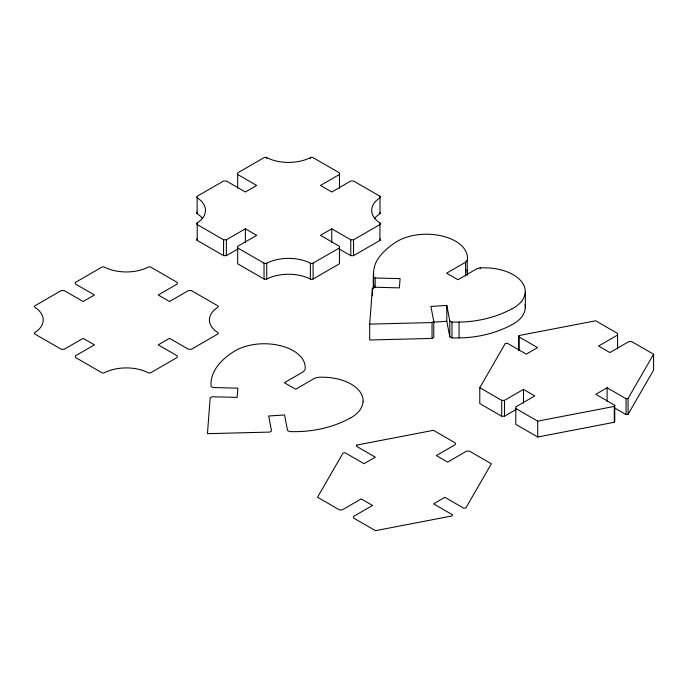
<?xml version="1.0" encoding="UTF-8"?>
<svg xmlns="http://www.w3.org/2000/svg" width="688" height="688" viewBox="0 0 688 688"><rect width="100%" height="100%" fill="white"/><g stroke="black" fill="none" stroke-linecap="round" stroke-linejoin="round"><path stroke-width="1.03" d="M373.283 288.453C373.575 278.683 371.907 267.632 377.893 259.066C382.425 252.066 388.995 246.682 395.91 242.15A40.953 23.641 0 0 1 442.995 236.233A40.953 23.641 0 0 1 467.238 260.279L467.238 275.08M512.173 324.564C493.812 334.557 472.768 338.625 451.99 337.911L449.806 336.836L449.806 320.969L446.796 305.438L430.894 306.461L433.784 321.373L433.784 337.24L432.038 338.419L369.688 340.001L369.688 324.134L372.406 288.315L374.461 287.231L399.367 287.859L400.089 278.64L375.158 278.004L373.283 276.817M373.679 286.535L373.928 284.643M518.623 350.433L518.623 336.69L519.096 335.529L595.662 320.789L617.583 333.448L617.583 348.807M518.623 336.69L537.577 347.629L526.268 354.165L507.305 343.217L505.293 343.493L479.777 387.697L501.698 400.356L504.485 400.356L523.482 389.382L534.8 395.91L515.794 406.883L515.794 424.35L537.715 437.009L614.281 422.277L614.281 406.41L614.754 405.249L595.799 394.301L607.108 387.774L626.063 398.722L628.075 398.447L653.6 354.243L631.679 341.583L628.892 341.583L609.886 352.557L598.577 346.03L617.583 335.056M614.281 422.277L614.754 421.116L614.754 405.249M614.384 407.838L626.063 414.589L628.075 414.314L653.6 370.11L653.6 354.243M480.25 268.784L480.25 267.787L476.904 268.733L457.907 279.706L446.589 273.179L465.595 262.205L467.238 260.279M369.688 324.134L432.038 322.552L433.784 321.373M237.67 174.485L256.676 185.459L245.367 191.986L226.361 181.013L223.583 181.013L197.215 196.235A1.969 1.135 0 0 0 197.138 197.791A32.775 18.92 0 0 1 197.138 222.998A1.969 1.135 0 0 0 197.215 224.555L223.583 239.785L226.361 239.785L245.367 228.812L256.676 235.339L237.67 246.313L237.67 263.779L264.037 279.01A1.969 1.135 0 0 0 266.738 279.053A32.775 18.92 0 0 1 310.391 279.053A1.969 1.135 0 0 0 313.092 279.01L339.459 263.779L339.459 246.313L320.462 235.339L331.771 228.812L350.777 239.785L353.555 239.785L379.922 224.555A1.969 1.135 0 0 0 380 222.998A32.775 18.92 0 0 1 380 197.791A1.969 1.135 0 0 0 379.922 196.235L353.555 181.013L350.777 181.013L331.771 191.986L320.462 185.459L339.459 174.485M197.138 238.865A1.969 1.135 0 0 0 197.215 240.422L223.583 255.644L226.361 255.644L238.125 248.858M237.67 247.921L264.037 263.143A1.969 1.135 0 0 0 266.738 263.186A32.775 18.92 0 0 1 310.391 263.186A1.969 1.135 0 0 0 313.092 263.143L339.459 247.921M339.012 248.858L350.777 255.644L353.555 255.644L379.922 240.422A1.969 1.135 0 0 0 380.094 238.934M479.777 387.697L479.777 403.564L501.698 416.214L504.485 416.214L516.249 409.429M512.173 308.697C493.812 318.69 472.768 322.767 451.99 322.053L449.806 320.969M349.934 418.227C331.582 428.22 310.537 432.296 289.751 431.582L287.567 430.499L284.557 414.967L268.664 415.991L271.554 430.912L269.808 432.09L207.449 433.664L210.175 397.845L212.222 396.761L237.128 397.389L237.85 388.17L212.927 387.533L211.044 386.355C209.952 371.116 221.682 359.162 233.671 351.68A40.953 23.641 0 0 1 280.756 345.763A40.953 23.641 0 0 1 304.999 369.809L303.356 371.735L284.359 382.709L295.668 389.236L314.674 378.262L318.011 377.325A40.953 23.641 0 0 1 363.101 401.689M515.794 408.491L537.715 421.151L614.281 406.41M434.076 322.122L446.796 321.305L449.806 336.836M628.075 398.447L628.075 414.314M626.063 398.722L626.063 414.589M607.108 387.774L607.108 401.525M537.715 421.151L537.715 437.009M525.34 292.159L525.34 308.026A40.953 23.641 0 0 0 525.107 304.543M523.482 389.382L523.482 403.134M519.096 335.529L519.096 350.33M504.485 400.356L504.485 416.214M501.698 400.356L501.698 416.214M465.595 262.205L465.595 275.957M459.068 321.872L459.068 337.731M451.99 322.053L451.99 337.911M446.796 305.438L446.796 321.305M432.038 322.552L432.038 338.419M380 197.791L380 213.658A32.775 18.92 0 0 0 374.547 218.509M380 222.998L380 223.987M379.922 196.235L379.922 197.224M379.922 224.555L379.922 240.422M375.158 278.004L375.158 287.524M373.61 272.534L373.61 288.392M372.406 288.315L372.406 295.72M353.555 239.785L353.555 255.644M350.777 239.785L350.777 255.644M339.459 188.228L339.459 172.877L313.092 157.655A1.969 1.135 0 0 0 310.391 157.612A32.775 18.92 0 0 1 266.738 157.612A1.969 1.135 0 0 0 264.037 157.655L237.67 172.877L237.67 188.228M331.771 228.812L331.771 242.563M313.092 263.143L313.092 279.01M310.391 157.612L310.391 158.601M310.391 263.186L310.391 279.053M266.738 157.612L266.738 158.601M266.738 263.186L266.738 279.053M264.037 263.143L264.037 279.01M245.367 228.812L245.367 242.563M226.361 239.785L226.361 255.644M223.583 239.785L223.583 255.644M197.215 224.555L197.215 240.422M197.138 197.791L197.138 213.658A32.775 18.92 0 0 1 202.59 218.509M197.138 222.998L197.138 223.987M525.236 308.018A40.945 23.641 0 0 1 512.242 324.607M480.147 267.933A40.945 23.641 0 0 1 521.59 281.676A40.945 23.641 0 0 1 512.242 308.74M466.911 269.92A40.953 23.641 0 0 1 467.393 274.933M197.138 213.658A1.969 1.135 0 0 1 197.112 212.162M380.12 212.231A1.969 1.135 0 0 1 380 213.658M362.997 401.689A40.945 23.641 0 0 1 350.003 418.27M356.857 445.059L356.384 446.22L375.338 457.167L364.029 463.695L345.075 452.747L343.063 453.022L317.538 497.226L339.459 509.885L342.246 509.885L361.252 498.912L372.561 505.439L353.555 516.413L353.555 518.021L375.476 530.68L452.042 515.94L452.523 514.779L433.56 503.84L444.869 497.304L463.832 508.251L465.845 507.976L491.361 463.772L469.44 451.113L466.653 451.113L447.656 462.087L436.338 455.559L455.344 444.586L455.344 442.977L433.423 430.318L356.857 445.059M61.344 290.542L34.976 305.764A1.969 1.135 0 0 0 34.899 307.33A32.775 18.92 0 0 1 34.899 332.528A1.969 1.135 0 0 0 34.976 334.093L61.344 349.315L64.122 349.315L83.128 338.341L94.437 344.869L75.431 355.842L75.431 357.45L101.807 372.672A1.969 1.135 0 0 0 104.507 372.715A32.775 18.92 0 0 1 148.161 372.715A1.969 1.135 0 0 0 150.861 372.672L177.229 357.45L177.229 355.842L158.223 344.869L169.532 338.341L188.538 349.315L191.316 349.315L217.683 334.093A1.969 1.135 0 0 0 217.761 332.528A32.775 18.92 0 0 1 217.761 307.33A1.969 1.135 0 0 0 217.683 305.764L191.316 290.542L188.538 290.542L169.532 301.516L158.223 294.989L177.229 284.015L177.229 282.407L150.861 267.185A1.969 1.135 0 0 0 148.161 267.142A32.775 18.92 0 0 1 104.507 267.142A1.969 1.135 0 0 0 101.807 267.185L75.431 282.407L75.431 284.015L94.437 294.989L83.128 301.516L64.122 290.542L61.344 290.542"/></g></svg>
